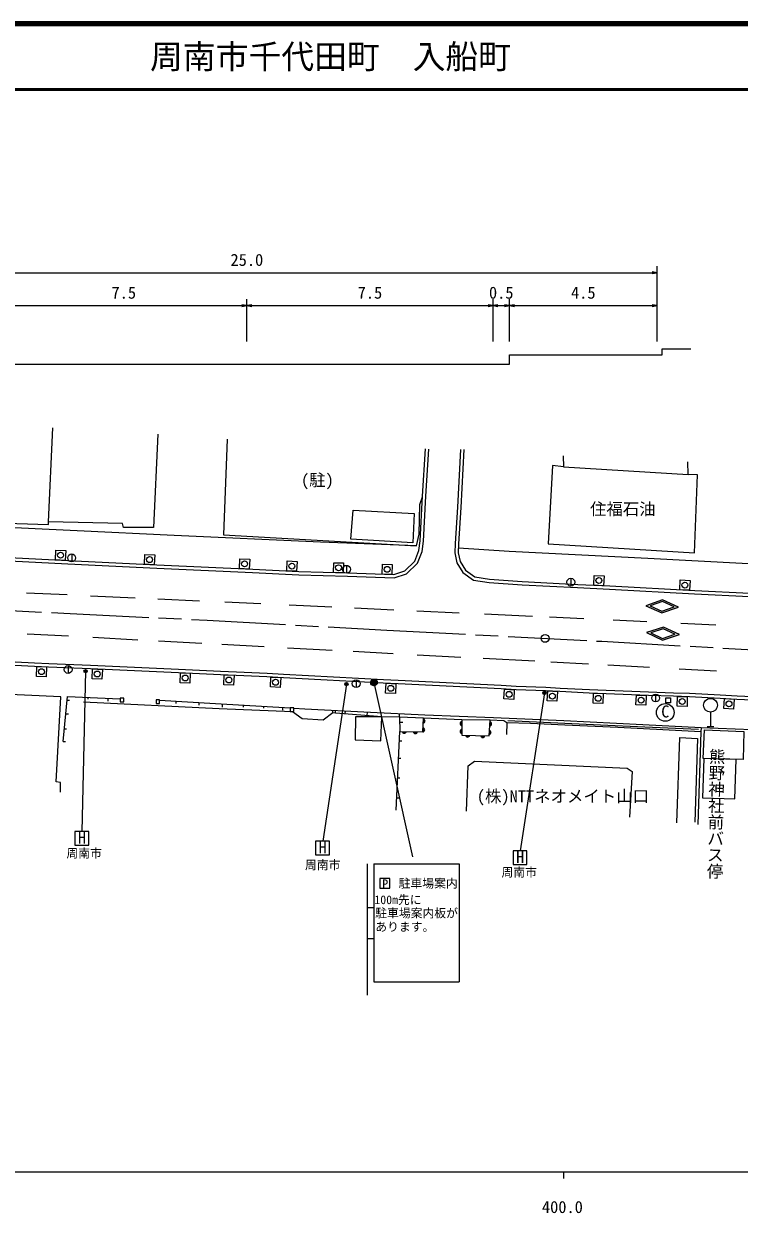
# Model space of a CAD drawing. Units: millimetres at full size, sheet at 1:1000, with parts at other scales. Extents: x 40000 to 680000, y 20000 to 380000.
# Drawn here: x 385794 to 494779, y 198715 to 380000 of the extents above; entities that cross this region are included whole.
import ezdxf
from ezdxf.enums import TextEntityAlignment as Align

# ---------------------------------------------------------------- set-up
doc = ezdxf.new("R2010")
doc.units = ezdxf.units.MM
doc.header["$LTSCALE"] = 1000
doc.linetypes.add('CHAIN', pattern=[18.5, 12, -1.5, 3.5, -1.5])
for name, color, linetype, lineweight in [('M-BGD', 7, 'Continuous', 25), ('M-BGD-EXST', 7, 'Continuous', 25), ('M-BMK', 2, 'CHAIN', 13), ('M-BMK-SRVR', 3, 'Continuous', 25), ('M-STR-HTXT', 7, 'Continuous', 13), ('M-STR-STRC', 7, 'Continuous', 25), ('M-TTL', 2, 'Continuous', 140), ('M-TTL-BAND', 7, 'Continuous', 25), ('M-TTL-LINE', 7, 'Continuous', 50)]:
    doc.layers.add(name, color=color, linetype=linetype, lineweight=lineweight)
doc.layers.add('M-BMK-HTXT', color=7, linetype='Continuous')
doc.layers.add('M-TTL-TXT', color=7, linetype='Continuous')
doc.styles.add('@ＭＳ ゴシック', font='')
doc.styles.add('ＭＳ ゴシック', font='')
doc.styles.get('@ＭＳ ゴシック').set_extended_font_data('@MS Gothic')
doc.styles.get('ＭＳ ゴシック').set_extended_font_data('MS Gothic')

# ---------------------------------------------------------------- blocks, each defined once
blk = doc.blocks.new('open_arrow')
at = {"color": 0, "linetype": 'Continuous', "lineweight": -2}
blk.add_lwpolyline([(7.5, 1.25), (0, 0), (7.5, -1.25)], dxfattribs=at)

msp = doc.modelspace()

# ---------------------------------------------------------------- hatches: boundary and pattern name
at = {"layer": 'M-BGD'}
for points in [[(446645, 273407, 0.84072), (446665, 274033)], [(443443, 272127, 0.84072), (444069, 272115)], [(445136, 272096, 0.84072), (445762, 272084)], [(446603, 272068, 0.84072), (446622, 272694)], [(452509, 273657, 0.84072), (452515, 273031)], [(452520, 272457, 0.84072), (452526, 271831)], [(456682, 271679, 0.84072), (456728, 272303)], [(456778, 272984, 0.84072), (456824, 273608)], [(453095, 271566, 0.84072), (453721, 271546)], [(455395, 271493, 0.84072), (456021, 271473)]]:
    msp.add_hatch(color=256, dxfattribs=at).paths.add_polyline_path(points)
at = {"layer": 'M-BGD-EXST'}
for points in [[(395465, 281331, 1), (394965, 281331, 1)], [(435202, 279365, 1), (434702, 279365, 1)], [(465353, 278023, 1), (464853, 278023, 1)]]:
    msp.add_hatch(color=256, dxfattribs=at).paths.add_polyline_path(points)
at = {"layer": 'M-STR-STRC'}
h = msp.add_hatch(color=256, dxfattribs=at)
h.paths.add_polyline_path([(483001, 290197), (485541, 291091), (483085, 292196), (480545, 291302)])
h.paths.add_polyline_path([(481218, 291273), (483074, 291927), (484868, 291120), (483012, 290466)], flags=16)
h = msp.add_hatch(color=256, dxfattribs=at)
h.paths.add_polyline_path([(483103, 286063), (485659, 286911), (483223, 288059), (480668, 287211)])
h.paths.add_polyline_path([(481340, 287171), (483207, 287791), (484987, 286952), (483119, 286332)], flags=16)
msp.add_hatch(color=256, dxfattribs=at).paths.add_polyline_path([(439641, 279584, 1), (438641, 279584, 1)])

# ---------------------------------------------------------------- linework, layer by layer
at = {"layer": 'M-BGD'}
for p, q in [((483052, 329553), (483052, 330455)), ((483052, 330455), (487386, 330455)), ((459783, 328100), (459783, 329553)), ((459783, 329553), (483052, 329553)), ((379783, 328100), (459783, 328100)), ((393088, 299189), (393088, 297989)), ((434946, 297458), (434946, 296258)), ((469128, 295492), (469128, 294292)), ((392548, 282182), (392548, 280982)), ((436429, 280028), (436429, 278828)), ((482052, 277838), (482052, 276638)), ((392389, 276917), (392778, 276917)), ((395544, 277342), (395544, 277044)), ((398618, 277211), (398618, 276779)), ((408943, 276751), (408943, 276387)), ((412440, 276560), (412440, 276142)), ((416038, 276357), (416038, 275864)), ((419218, 276163), (419218, 275853)), ((422302, 275975), (422302, 275686)), ((425203, 275798), (425203, 275408)), ((392198, 274846), (392614, 274846)), ((432887, 274965), (432860, 275365)), ((433282, 274926), (433269, 275344)), ((434748, 274812), (434781, 275263)), ((438107, 274551), (438133, 275085)), ((443016, 274312), (440331, 274378)), ((443016, 274312), (443052, 274853)), ((452507, 273916), (446669, 274158)), ((490411, 275087), (490411, 272913)), ((391984, 272523), (392298, 272523)), ((442507, 260150), (443060, 272134)), ((443529, 273497), (443032, 273487)), ((488973, 272729), (496771, 272454)), ((391807, 270602), (392134, 270602)), ((442995, 270733), (443385, 270733)), ((442873, 268085), (443217, 268085)), ((442734, 265066), (443066, 265066)), ((442594, 262035), (442918, 262035))]:
    msp.add_line(p, q, dxfattribs=at)
for points in [[(382104, 318825), (381461, 303926), (389569, 303694), (389582, 304081), (390213, 318439)], [(406236, 317463), (405567, 303206), (400959, 303206), (400831, 303824), (389582, 304081)], [(416789, 316689), (416235, 302098), (445632, 300454), (446019, 302221), (446124, 306733), (446511, 307890)], [(319843, 306118), (320399, 303848), (320768, 302751), (321808, 301675), (323340, 301065), (329583, 300734), (334650, 300495), (346977, 299928), (360554, 299276), (364794, 299079), (385595, 298045), (392479, 297692), (406055, 297026), (420645, 296377), (427695, 296033), (435115, 295800), (442212, 295564), (444088, 296166), (445774, 297797), (446474, 299588), (446682, 301155), (447016, 307982), (447496, 315189)], [(320329, 306237), (320880, 303987), (321206, 303017), (322093, 302100), (323449, 301560), (329608, 301233), (334673, 300995), (347000, 300427), (360578, 299775), (364818, 299579), (385620, 298544), (392504, 298191), (406078, 297525), (420669, 296877), (427715, 296533), (435132, 296299), (442141, 296066), (443825, 296607), (445348, 298081), (445987, 299714), (446183, 301200), (446517, 308011), (446997, 315222)], [(452313, 315133), (451863, 306326), (451512, 300778), (451482, 299349), (451773, 297838), (452700, 296382), (454317, 295214), (456682, 294857), (461710, 294509), (470148, 294060), (475040, 293814), (487986, 293114), (504751, 292298), (518063, 291601), (528533, 290966), (538540, 290483), (540361, 290965), (542281, 292771), (546031, 296407), (546577, 298165), (546802, 300032), (547170, 304141), (547638, 310112)], [(452813, 315107), (452362, 306298), (452012, 300757), (451983, 299391), (452246, 298027), (453070, 296731), (454512, 295690), (456737, 295354), (461740, 295008), (470174, 294559), (475066, 294313), (488012, 293613), (504777, 292797), (518091, 292100), (528561, 291465), (538487, 290986), (540111, 291416), (541936, 293133), (545591, 296677), (546086, 298270), (546305, 300084), (546672, 304183), (547140, 310151)], [(467948, 314156), (467989, 312490), (487001, 311313), (486960, 313221)], [(467989, 312490), (466329, 312661), (465661, 300745), (487980, 299379), (488425, 311246), (487001, 311313)], [(543367, 310394), (542680, 302684), (542216, 298459), (538667, 295282), (529906, 295691), (521199, 296286), (511732, 296825), (502914, 297309), (480885, 298484), (459760, 299569), (451997, 300074)], [(445632, 300454), (430989, 301003), (408717, 302001), (393924, 302710), (380065, 303356), (366915, 304080), (362094, 304329), (340884, 305240), (331119, 305715), (320329, 306237), (319843, 306118)], [(506086, 276525), (494429, 277027), (491874, 277176), (487205, 277428), (484766, 277498), (480967, 277610), (478388, 277722), (474512, 277898), (471941, 277974), (467458, 278214), (465290, 278340), (460791, 278491), (458496, 278623), (442821, 279407), (440563, 279508), (425337, 280325), (422828, 280456), (418158, 280689), (415751, 280792), (411474, 280997), (409365, 281072), (398187, 281588), (395950, 281700), (389566, 281965), (387426, 282052), (382468, 282302)], [(506110, 277024), (494454, 277527), (491902, 277675), (487226, 277928), (484781, 277998), (480985, 278110), (478410, 278222), (474530, 278398), (471961, 278473), (467486, 278713), (465313, 278839), (460814, 278990), (458523, 279122), (442845, 279906), (440588, 280008), (425364, 280824), (422853, 280955), (418181, 281189), (415773, 281291), (411495, 281496), (409386, 281572), (398211, 282087), (395973, 282199), (389586, 282464), (387449, 282551), (382491, 282801)], [(391409, 262869), (391409, 264362), (390725, 264487), (391440, 277425), (381414, 277880)], [(391807, 270602), (392440, 277474), (400473, 277132)], [(440331, 274378), (433282, 274926), (432887, 274965), (431377, 273878), (428196, 274076), (426728, 275125), (415555, 275599), (394879, 276601)], [(406489, 276886), (415012, 276419), (426387, 275726)], [(426937, 275693), (428591, 275592), (438592, 275061), (446873, 274675), (457330, 274265), (468051, 273830), (480074, 273179), (488973, 272729)], [(459359, 273480), (458935, 273777), (456842, 273850)], [(459536, 273807), (473671, 273131), (480386, 272827), (488601, 272469)], [(488933, 272090), (483146, 272383), (476289, 272736), (468228, 273108), (462981, 273343), (459359, 273480), (459320, 271662)], [(488973, 272729), (488933, 272090), (488486, 257979)], [(489886, 272913), (490411, 272913), (490936, 272913)], [(485270, 258219), (485757, 271195), (488450, 271080), (488020, 258333)], [(453250, 259984), (453471, 266879), (454443, 267630), (477697, 266569), (478449, 266039), (478051, 259100)]]:
    msp.add_lwpolyline(points, dxfattribs=at)
for points in [[(435973, 305870), (445254, 305347), (445051, 300889), (435639, 301427)], [(390692, 299786), (392190, 299710), (392113, 298211), (390615, 298288)], [(404236, 299117), (405734, 299045), (405661, 297546), (404163, 297619)], [(418716, 298465), (420214, 298398), (420148, 296900), (418649, 296966)], [(425918, 298122), (427416, 298049), (427343, 296551), (425845, 296624)], [(433018, 297867), (434517, 297819), (434470, 296320), (432970, 296367)], [(440426, 297624), (441925, 297574), (441875, 296075), (440376, 296125)], [(472695, 295934), (474193, 295859), (474118, 294361), (472620, 294436)], [(485795, 295235), (487293, 295154), (487212, 293656), (485714, 293737)], [(389208, 280478), (387710, 280539), (387770, 282038), (389269, 281977)], [(397691, 280111), (396193, 280186), (396268, 281684), (397766, 281609)], [(411104, 279509), (409605, 279563), (409659, 281062), (411158, 281008)], [(417764, 279205), (416265, 279268), (416328, 280767), (417827, 280704)], [(424855, 278848), (423357, 278926), (423435, 280424), (424933, 280346)], [(442409, 277924), (440911, 277991), (440978, 279490), (442477, 279422)], [(460431, 277009), (458934, 277095), (459020, 278593), (460517, 278507)], [(467020, 276737), (465523, 276824), (465610, 278321), (467107, 278234)], [(474028, 276412), (472528, 276456), (472573, 277955), (474072, 277911)], [(480549, 276127), (479050, 276192), (479115, 277691), (480614, 277625)], [(486834, 275938), (485335, 275981), (485378, 277480), (486877, 277437)], [(400473, 276661), (401023, 276661), (401023, 277211), (400473, 277211)], [(405939, 276387), (406489, 276387), (406489, 276937), (405939, 276937)], [(426387, 275176), (426937, 275176), (426937, 275726), (426387, 275726)], [(483604, 277277), (484337, 277277), (484337, 276490), (483604, 276490)], [(493927, 275554), (492429, 275641), (492516, 277139), (494014, 277052)], [(436348, 274378), (436281, 270858), (440177, 270704), (440331, 274378)], [(443016, 274312), (443060, 272134), (446603, 272068), (446669, 274158)], [(452507, 273916), (452529, 271584), (456666, 271452), (456842, 273850)], [(489495, 272402), (495491, 272127), (495400, 267855), (489289, 268039)], [(489375, 268038), (489173, 262041), (494120, 261875), (494322, 267871)]]:
    msp.add_lwpolyline(points, close=True, dxfattribs=at)
for centre, radius in [((391402, 298999), 450), ((393088, 298589), 600), ((404948, 298332), 450), ((419432, 297682), 450), ((426631, 297337), 450), ((433744, 297093), 450), ((434946, 296858), 600), ((441151, 296850), 450), ((473407, 295147), 450), ((469128, 294892), 600), ((486504, 294446), 450), ((388489, 281258), 450), ((392548, 281582), 600), ((396980, 280897), 450), ((410381, 280285), 450), ((417046, 279986), 450), ((424145, 279636), 450), ((436429, 279428), 600), ((441694, 278707), 450), ((459726, 277801), 450), ((466315, 277529), 450), ((473300, 277184), 450), ((482052, 277238), 600), ((479832, 276909), 450), ((486106, 276709), 450), ((490411, 276137), 1050), ((493222, 276346), 450)]:
    msp.add_circle(centre, radius, dxfattribs=at)
for centre, start, end in [((446600, 273722), 278.08189, 78.29962), ((443757, 272176), 188.82393, 349.04166), ((445450, 272144), 188.82393, 349.04166), ((446558, 272383), 278.08189, 78.29962), ((452567, 273344), 100.43179, 260.64953), ((452578, 272145), 100.43179, 260.64953), ((456651, 271995), 275.69235, 75.91008), ((456747, 273300), 275.69235, 75.91008), ((453410, 271611), 188.06364, 348.28137), ((455710, 271537), 188.06364, 348.28137)]:
    msp.add_arc(centre, 318, start, end, dxfattribs=at)
at = {"layer": 'M-BGD-EXST'}
for p, q in [((395215, 281331), (394655, 256891)), ((434952, 279365), (431341, 255428)), ((465103, 278023), (461433, 253969)), ((395687, 256891), (393587, 256891)), ((393587, 256891), (393587, 254791)), ((395687, 254791), (395687, 256891)), ((393587, 254791), (395687, 254791)), ((432345, 255428), (430245, 255428)), ((430245, 255428), (430245, 253328)), ((432345, 253328), (432345, 255428)), ((462434, 253969), (460334, 253969)), ((460334, 253969), (460334, 251869)), ((462434, 251869), (462434, 253969)), ((430245, 253328), (432345, 253328)), ((460334, 251869), (462434, 251869))]:
    msp.add_line(p, q, dxfattribs=at)
for centre, radius in [((395215, 281331), 250), ((434952, 279365), 250), ((465103, 278023), 250), ((483519, 275035), 1350)]:
    msp.add_circle(centre, radius, dxfattribs=at)
at = {"layer": 'M-BMK'}
msp.add_lwpolyline([(279934, 295867), (296818, 294941), (316252, 293917), (333071, 293059), (358045, 291825), (392850, 290119), (413705, 289103), (441103, 287578), (473829, 285879), (502302, 284303), (545285, 282095), (565355, 281050)], dxfattribs=at)
at = {"layer": 'M-BMK-SRVR'}
msp.add_circle((465213, 286327), 600, dxfattribs=at)
at = {"layer": 'M-STR-HTXT'}
for p, q in [((482283, 331553), (482283, 343053)), ((357283, 342053), (482283, 342053)), ((419783, 331553), (419783, 338053)), ((419783, 331553), (419783, 338053)), ((457283, 331553), (457283, 338053)), ((457283, 331553), (457283, 338053)), ((459783, 331553), (459783, 338053)), ((459783, 331553), (459783, 338053)), ((482283, 331553), (482283, 338053)), ((382283, 337053), (419783, 337053)), ((419783, 337053), (457283, 337053)), ((457283, 337053), (459783, 337053)), ((459783, 337053), (482283, 337053))]:
    msp.add_line(p, q, dxfattribs=at)
at = {"layer": 'M-STR-STRC'}
for p, q in [((386217, 293285), (392384, 293000)), ((395957, 292834), (402772, 292519)), ((406204, 292360), (412578, 292065)), ((416425, 291887), (421900, 291634)), ((426225, 291435), (432718, 291135)), ((436168, 290976), (442153, 290701)), ((445662, 290539), (452136, 290241)), ((455987, 290063), (463276, 289728)), ((465862, 289608), (471131, 289366)), ((475585, 289160), (480720, 288924)), ((485888, 288666), (491223, 288394)), ((386297, 287032), (392613, 286693)), ((396286, 286495), (403191, 286124)), ((406299, 285957), (412913, 285602)), ((415969, 285438), (422410, 285092)), ((425950, 284901), (432774, 284535)), ((435990, 284362), (442088, 284036)), ((445712, 283843), (452375, 283487)), ((455761, 283306), (463621, 282886)), ((466074, 282755), (471803, 282449)), ((474785, 282289), (481092, 281952)), ((485638, 281709), (491346, 281404)), ((439141, 279584), (445008, 253057)), ((438102, 251958), (438102, 231958)), ((439102, 251958), (452102, 251958)), ((439102, 251958), (439102, 233958)), ((452102, 251958), (452102, 233958)), ((441534, 249752), (440034, 249752)), ((440034, 249752), (440034, 248252)), ((441534, 248252), (441534, 249752)), ((440034, 248252), (441534, 248252)), ((438102, 245333), (439102, 245333)), ((438102, 240583), (439102, 240583)), ((439102, 233958), (452102, 233958))]:
    msp.add_line(p, q, dxfattribs=at)
for points in [[(483085, 292196), (480545, 291302), (483001, 290197), (485541, 291091)], [(483074, 291927), (481218, 291273), (483012, 290466), (484868, 291120)], [(483223, 288059), (480668, 287211), (483103, 286063), (485659, 286911)], [(483207, 287791), (481340, 287171), (483119, 286332), (484987, 286952)]]:
    msp.add_lwpolyline(points, close=True, dxfattribs=at)
msp.add_circle((439141, 279584), 500, dxfattribs=at)
at = {"layer": 'M-TTL'}
msp.add_line((680000, 380000), (40000, 380000), dxfattribs=at)
at = {"layer": 'M-TTL-BAND'}
for p, q in [((40000, 205000), (579000, 205000)), ((468000, 205000), (468000, 204000))]:
    msp.add_line(p, q, dxfattribs=at)
at = {"layer": 'M-TTL-LINE'}
msp.add_line((40000, 370000), (680000, 370000), dxfattribs=at)

# ---------------------------------------------------------------- block references
at = {"layer": 'M-STR-HTXT', "xscale": 100, "yscale": 100, "rotation": 180}
for p in [(482283, 342053), (419783, 337053), (457283, 337053), (459783, 337053), (482283, 337053)]:
    msp.add_blockref('open_arrow', p, dxfattribs=at)
at = {"layer": 'M-STR-HTXT', "xscale": 100, "yscale": 100}
for p in [(419783, 337053), (457283, 337053), (459783, 337053)]:
    msp.add_blockref('open_arrow', p, dxfattribs=at)

# ---------------------------------------------------------------- texts
at = {"layer": 'M-BGD-EXST', "style": 'ＭＳ ゴシック'}
msp.add_text('C', height=1833, rotation=358.508, dxfattribs=at).set_placement((482864, 273742), align=Align.BOTTOM_LEFT)
for s, height, p in [('H', 1833, (394040, 254482)), ('周南市', 1320, (392289, 252521)), ('H', 1833, (430698, 253020)), ('H', 1833, (460787, 251561)), ('周南市', 1320, (428630, 250733)), ('周南市', 1320, (458567, 249616))]:
    msp.add_text(s, height=height, dxfattribs=at).set_placement(p, align=Align.BOTTOM_LEFT)
at = {"layer": 'M-BMK-HTXT', "style": 'ＭＳ ゴシック'}
for s, p in [('(駐)', (428024, 308984)), ('住福石油', (472050, 304585)), ('(株)NTTネオメイト山口', (454806, 260802))]:
    msp.add_text(s, height=1833, dxfattribs=at).set_placement(p, align=Align.BOTTOM_LEFT)
at = {"layer": 'M-BMK-HTXT', "style": '@ＭＳ ゴシック'}
msp.add_text('熊野神社前バス停', height=1833, rotation=268.958, dxfattribs=at).set_placement((489948, 269617), align=Align.BOTTOM_LEFT)
at = {"layer": 'M-STR-HTXT', "style": 'ＭＳ ゴシック'}
for s, p in [('25.0', (417283, 342553)), ('7.5', (399158, 337553)), ('7.5', (436658, 337553)), ('0.5', (456658, 337553)), ('4.5', (469158, 337553))]:
    msp.add_text(s, height=1833, dxfattribs=at).set_placement(p, align=Align.BOTTOM_LEFT)
at = {"layer": 'M-STR-STRC', "style": 'ＭＳ ゴシック'}
for s, p in [('P', (440853, 248929)), ('駐車場案内', (447403, 248986)), ('100m先に', (442801, 246486)), ('駐車場案内板が', (445630, 244448)), ('あります。', (443838, 242361))]:
    msp.add_text(s, height=1320, dxfattribs=at).set_placement(p, align=Align.MIDDLE_CENTER)
at = {"layer": 'M-TTL-BAND', "style": 'ＭＳ ゴシック'}
msp.add_text('400.0', height=1833, dxfattribs=at).set_placement((467844, 198195), align=Align.BOTTOM_CENTER)
at = {"layer": 'M-TTL-TXT', "style": 'ＭＳ ゴシック'}
msp.add_text('周南市千代田町\u3000入船町', height=3666, dxfattribs=at).set_placement((405024, 375000), align=Align.MIDDLE_LEFT)

doc.saveas('drawing.dxf')
